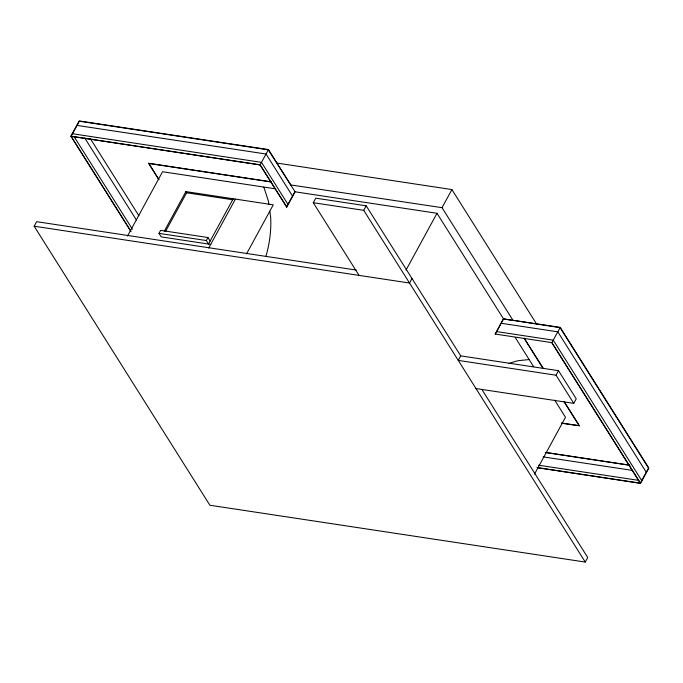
<?xml version="1.0" encoding="UTF-8"?>
<svg xmlns="http://www.w3.org/2000/svg" width="683" height="683" viewBox="0 0 683 683"><rect width="100%" height="100%" fill="white"/><g stroke="black" fill="none" stroke-linecap="round" stroke-linejoin="round"><path stroke-width="1.02" d="M131.068 231.716L70.895 136.182L79.202 120.934L268.47 149.586L295.056 191.795L286.74 207.034L260.069 164.927L71.126 136.318L79.356 121.224L268.299 149.833L290.625 184.76M481.848 389.412L587.739 557.533L585.271 562.066L209.903 505.241L34.15 226.21L36.617 221.676L356.244 270.058M158.806 179.638L148.672 163.271L271.561 181.874M127.49 236.07L162.571 171.74L275.215 188.79M210.714 244.386L161.188 236.89L158.977 233.373L160.625 230.359L207.939 237.522L210.151 241.039M164.338 231.119L185.878 191.607L273.26 204.832L246.572 253.786M165.576 231.366L186.621 192.777L185.878 191.607M233.202 198.77L208.511 244.053L206.292 240.536L207.939 237.522M208.699 248.091L235.404 199.103M260.069 164.927L268.47 149.586M290.377 184.888L442.029 207.675L512.924 320.233L560.239 327.396L648.85 468.086L640.534 483.325L537.214 467.684M286.578 207.017L294.894 191.769L437 213.284L503.533 318.918L560.069 327.635L648.534 468.094L640.304 483.188L537.069 467.556M359.053 275.386L313.266 202.697L315.734 198.172L366.208 205.814L460.726 355.877L558.515 370.681L576.239 398.821L573.763 403.346L475.983 388.55M585.271 562.066L363.74 210.338L366.208 205.814M405.992 270.152L437 213.284M442.029 207.675L451.907 189.567L276.316 162.981M411.986 278.502L409.518 283.027L34.15 226.21M460.726 355.877L458.259 360.411L556.047 375.215L573.763 403.346M503.533 318.918L495.218 334.158L503.456 318.799L512.916 320.498M560.239 327.396L551.838 342.729L640.304 483.188M556.047 375.215L558.515 370.681M534.482 474.156L565.49 417.279L554.69 400.144M561.426 423.195L579.38 425.748M529.129 359.557L518.423 360.667A154.093 86.374 -81.4 0 0 508.775 363.646M76.786 125.373L266.046 154.025L292.631 196.226M72.244 133.706L261.504 162.358L288.089 204.559M70.895 136.182L260.155 164.834L286.74 207.034M148.595 163.425L271.475 182.019M313.266 202.697L363.74 210.338M186.621 192.777L232.886 199.786M158.977 233.373L206.292 240.536M501.04 323.238L557.815 331.827L646.434 472.525M496.498 331.571L553.273 340.16L641.883 480.858M495.149 334.047L551.924 342.635L640.534 483.325M561.503 423.042L578.33 425.586M545.529 452.445L629.871 465.208M545.299 452.462L629.572 465.225M543.105 456.884L632.723 470.45M538.563 465.217L638.725 480.371M451.907 189.567L536.471 323.827M524.279 338.264L543.028 368.026M564.047 401.399L578.817 424.843M524.262 338.512L542.985 368.248M563.979 401.578L579.295 425.902M515.221 337.47L533.679 366.771M148.672 163.271L158.891 179.492M90.557 138.965L138.914 215.785M84.735 137.992L136.395 220.011M73.943 136.412L132.417 229.24M71.126 136.318L130.684 230.88M263.826 187.065L268.428 201.178L268.837 204.166M269.802 211.167L270.681 217.518A173.354 120.421 -32.2 0 1 265.926 256.407"/></g></svg>
